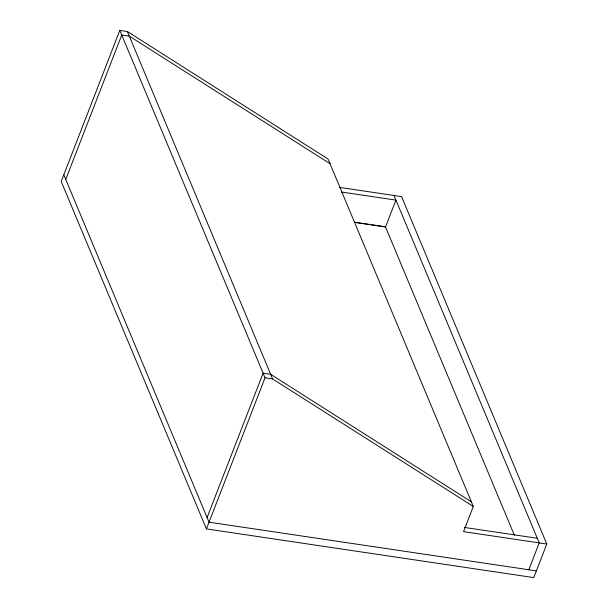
<?xml version="1.0" encoding="UTF-8"?>
<svg xmlns="http://www.w3.org/2000/svg" width="608" height="608" viewBox="0 0 608 608"><rect width="100%" height="100%" fill="white"/><g stroke="black" fill="none" stroke-linecap="round" stroke-linejoin="round"><path stroke-width="0.91" d="M546.797 544.023L463.539 531.635L473.305 506.456L328.084 159.045L127.376 31.525L119.806 30.4L61.203 181.496L206.424 528.907L533.771 577.6L546.797 544.023L401.576 196.612L339.811 187.424M65.748 179.413L121.744 35.028L129.314 36.161L330.022 163.681M207.092 517.56L263.097 373.175L270.666 374.308L471.375 501.828M206.424 528.907L265.035 377.811L119.806 30.4M528.808 569.757L539.228 542.898L394.007 195.487M341.749 192.06L395.945 200.116L385.525 226.982L354.586 222.376M354.502 222.201L369.504 224.428M371.382 224.709L385.449 226.799L514.391 535.26M265.035 377.811L272.597 378.936L473.305 506.456M464.406 527.425L537.29 538.262M536.378 570.882L209.03 522.188L63.81 174.777M127.376 31.525L272.597 378.936"/></g></svg>
